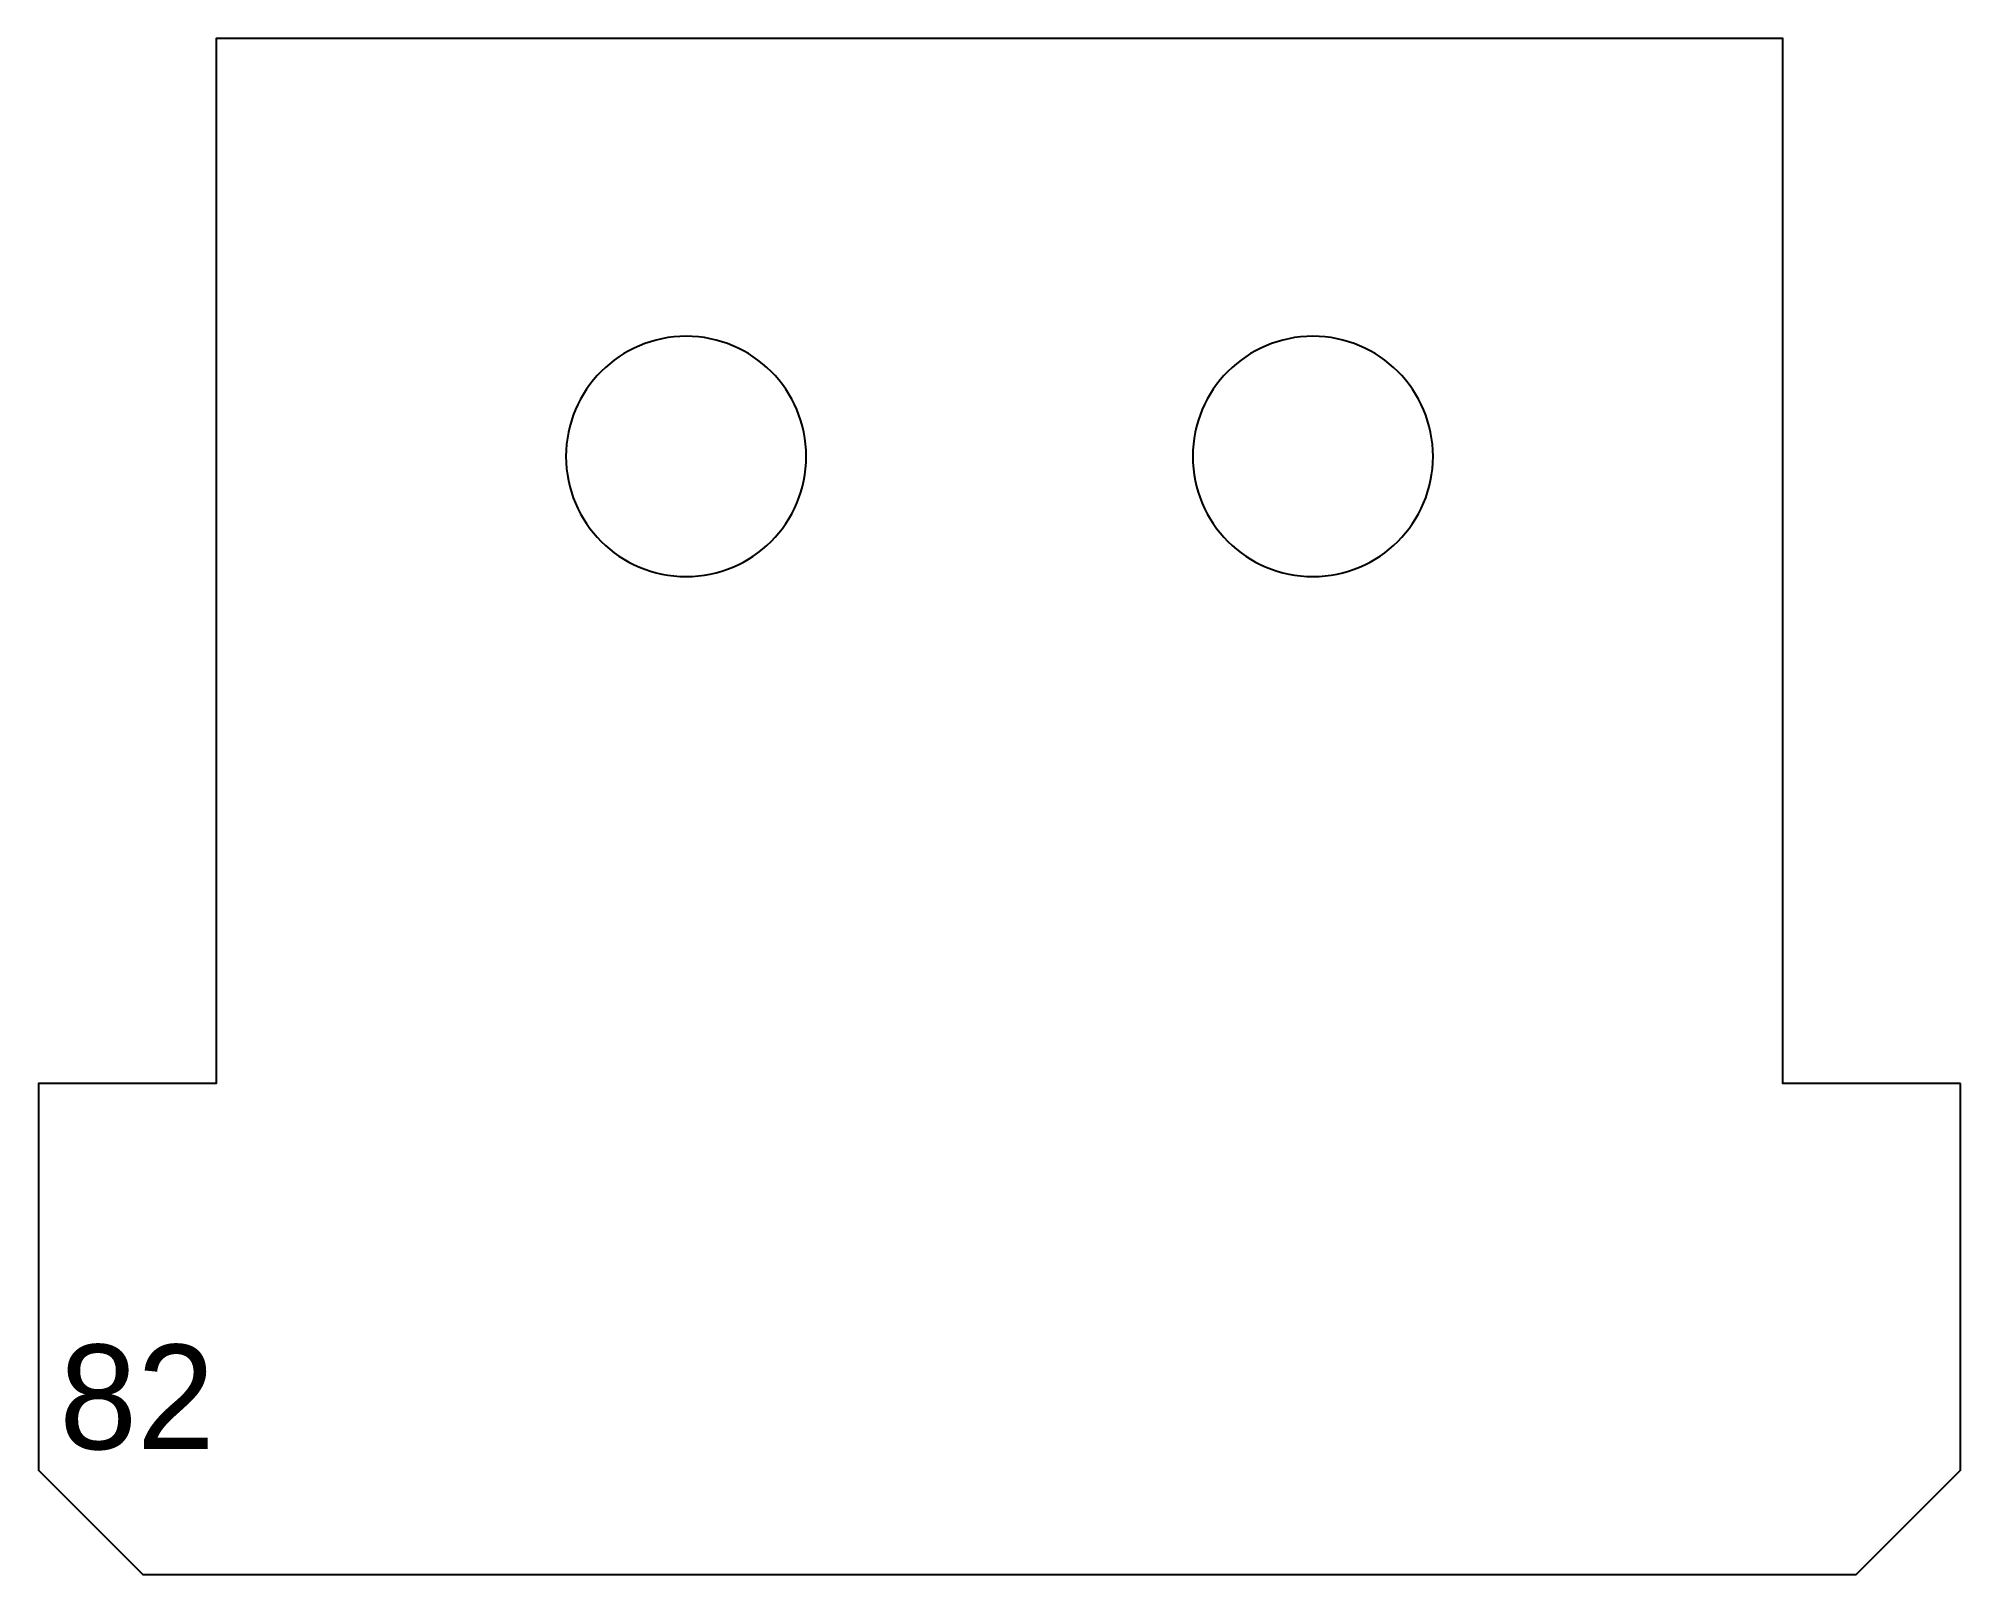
# Model space of a CAD drawing. Header units: millimetres. Extents: x 0 to 184, y 0 to 147.
import ezdxf

# ---------------------------------------------------------------- set-up
doc = ezdxf.new("R2010")
doc.units = ezdxf.units.MM
doc.header["$MEASUREMENT"] = 0
for name, color, linetype in [('ВнешнийКонтур', 7, 'Continuous'), ('Нумерация', 7, 'Continuous'), ('Отверстие', 7, 'Continuous')]:
    doc.layers.add(name, color=color, linetype=linetype)

msp = doc.modelspace()

# ---------------------------------------------------------------- linework, layer by layer
at = {"layer": 'ВнешнийКонтур', "color": 0, "linetype": 'Continuous'}
msp.add_lwpolyline([(184, 47), (167, 47), (167, 147), (17, 147), (17, 47), (0, 47), (0, 10), (10, 0), (174, 0), (184, 10)], close=True, dxfattribs=at)
at = {"layer": 'Отверстие', "color": 0, "linetype": 'Continuous'}
for points in [[(73.5, 107, 1), (50.5, 107, 1), (73.5, 107)], [(133.5, 107, 1), (110.5, 107, 1), (133.5, 107)]]:
    msp.add_lwpolyline(points, format="xyb", dxfattribs=at)

# ---------------------------------------------------------------- texts
at = {"layer": 'Нумерация', "color": 0, "linetype": 'Continuous'}
msp.add_text('82', height=10, dxfattribs=at).set_placement((2, 12))

doc.saveas('drawing.dxf')
